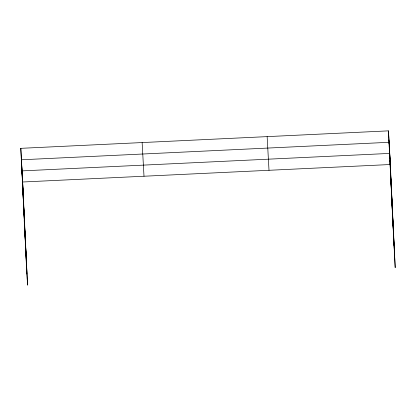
<?xml version="1.0" encoding="UTF-8"?>
<svg xmlns="http://www.w3.org/2000/svg" width="416" height="416" viewBox="0 0 416 416"><rect width="100%" height="100%" fill="white"/><g stroke="black" fill="none" stroke-linecap="round" stroke-linejoin="round"><path stroke-width="0.62" d="M20.8 148.33L388.471 130.858L390.338 164.523L22.667 182L20.8 148.33L27.529 285.142L22.667 182M388.898 139.942L389.111 143.759M389.532 151.388L388.471 130.858M389.568 152.006L389.943 158.798M390.01 160.03L390.764 173.607M390.364 170.981L392.226 204.651M391.872 202.961L393.739 236.631M267.14 136.625L269.006 170.29M142.132 142.563L143.998 176.233M21.226 157.42L23.093 191.084M22.693 188.458L24.554 222.123M24.201 220.438L26.062 254.103M390.026 158.969L395.2 267.67L390 163.223M394.586 256.558L389.719 153.41L22.048 170.888L26.915 274.035M389.87 158.501L389.106 142.303L21.434 159.78L26.296 262.922M389.99 161.091L393.968 245.45M389.173 145.761L389.418 150.935M389.568 154.17L389.787 158.699"/></g></svg>
